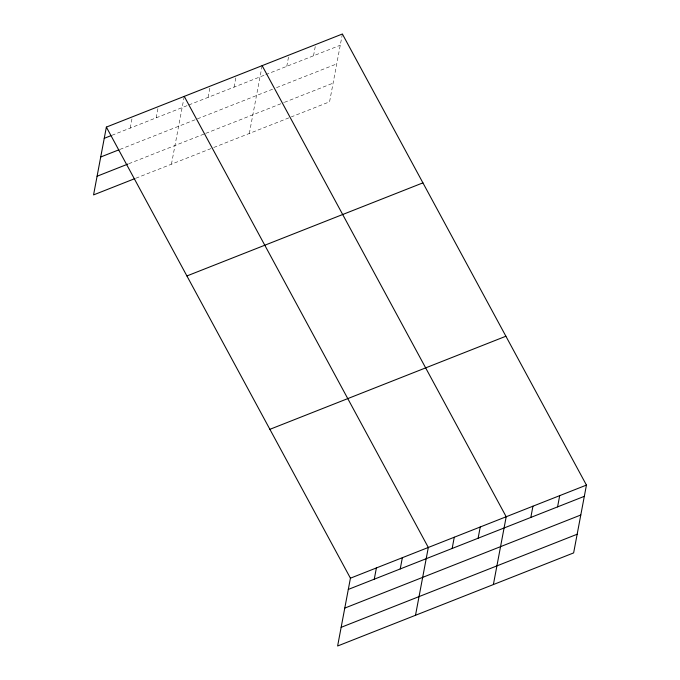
<?xml version="1.0" encoding="UTF-8"?>
<svg xmlns="http://www.w3.org/2000/svg" width="680" height="680" viewBox="0 0 680 680"><rect width="100%" height="100%" fill="white"/><g stroke="black" fill="none" stroke-linecap="round" stroke-linejoin="round"><path stroke-width="0.51" stroke-dasharray="3.4 2.55" d="M130.212 128.087L132.328 116.849M156.17 117.844L158.295 106.607M171.445 164.186L184.255 96.373M208.097 97.367L210.214 86.13M234.056 87.125L236.181 75.888M249.322 133.467L262.14 65.654M286.764 66.334L288.889 55.097M313.514 55.785L315.639 44.548M342.38 34L329.57 101.813L291.354 116.883M111.936 135.286L187.901 105.332M188.862 104.95L264.792 75.004M265.744 74.621L340.263 45.237M119.952 149.413L272.731 89.148M276.548 87.644L336.736 63.903M128.817 163.719L204.773 133.756M205.734 133.374L283.424 102.74M284.376 102.357L333.098 83.138M135.864 178.219L212.789 147.874M213.749 147.5L290.402 117.266"/><path stroke-width="1.02" d="M106.369 127.092L350.429 578.187L337.62 646L573.631 552.908L586.44 485.095L342.38 34L106.369 127.092L93.559 194.905L134.904 178.594M374.272 579.182L376.388 567.944M400.231 568.939L402.356 557.711M415.505 615.281L428.315 547.468L184.255 96.373M452.158 548.462L454.274 537.226M478.116 538.22L480.241 526.983M493.383 584.562L506.2 516.749L262.14 65.654M530.825 517.429L532.95 506.2M557.575 506.881L559.7 495.644M104.244 138.32L110.976 135.668M100.716 156.995L118.992 149.787M97.087 176.231L127.857 164.093M186.906 275.952L422.926 182.861M269.892 429.326L505.903 336.234M350.429 578.187L586.44 485.095M348.304 589.424L584.324 496.332M344.777 608.09L580.796 514.998M341.148 627.325L577.159 534.242"/></g></svg>
